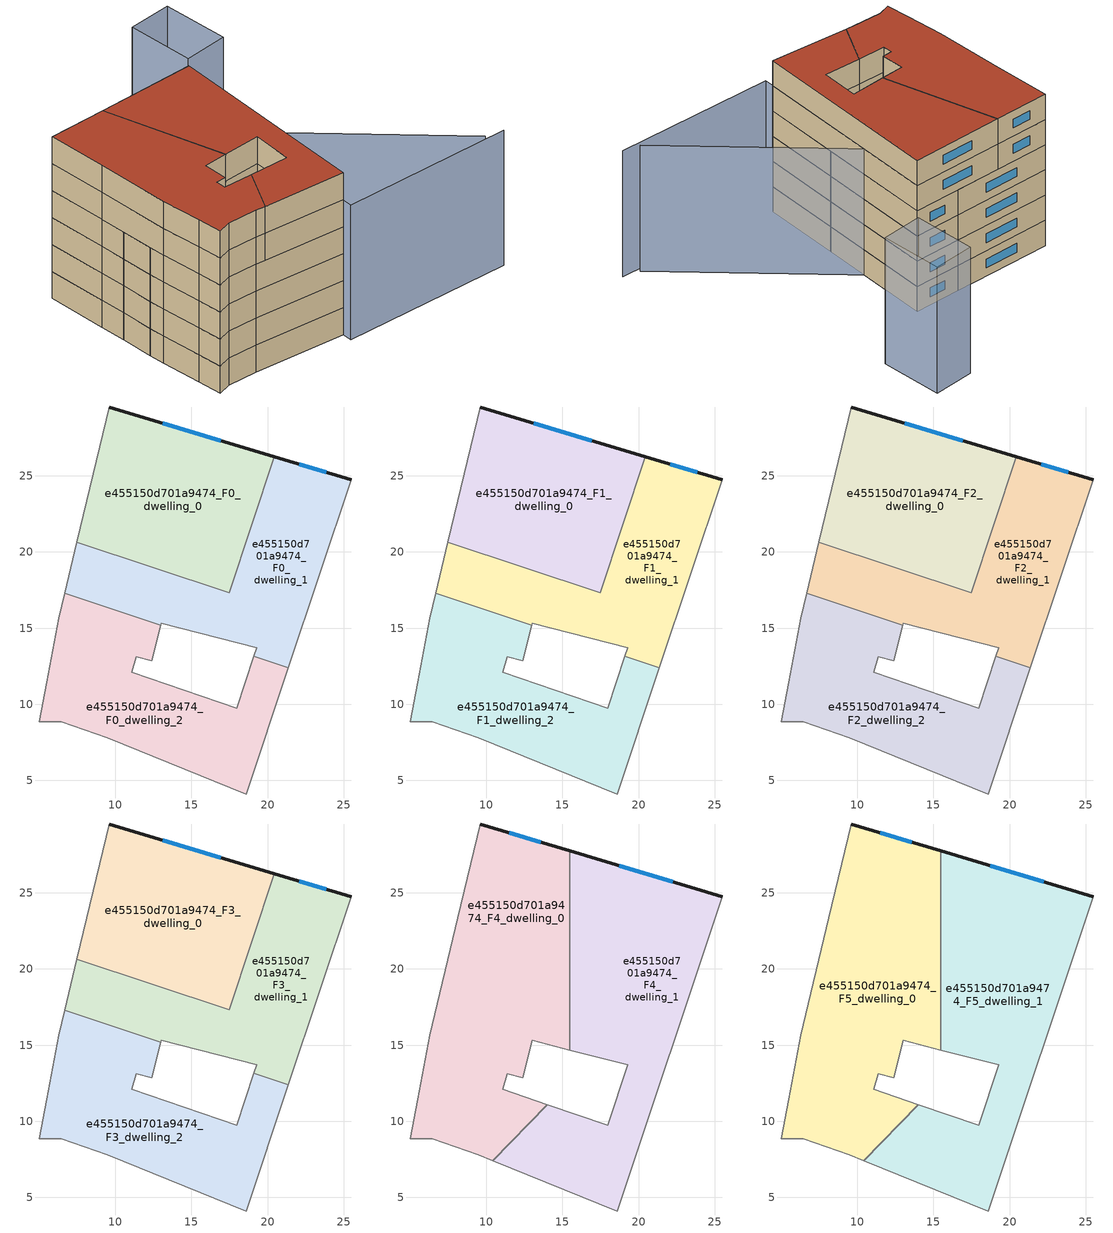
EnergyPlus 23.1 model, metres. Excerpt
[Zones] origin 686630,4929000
e455150d701a9474_F0_dwelling_0
 floor ground (EU_floor_Construction): 20.45,26.26 17.47,17.31 7.49,20.64 8.14,23.37 9.6,29.52 z0
 wall outside (EU_wall_Construction): 20.45,26.26 9.6,29.52 z0:3
 wall to e455150d701a9474_F0_dwelling_1 (EU_wall_Construction): 7.49,20.64 17.47,17.31 20.45,26.26 z0:3
 wall adiabatic (EU_wall_Construction): 9.6,29.52 8.14,23.37 7.49,20.64 z0:3
 window (EU_Window_Construction): 16.93,27.32 13.13,28.46 z0.98:2.02
e455150d701a9474_F0_dwelling_1
 floor ground (EU_floor_Construction): 25.48,24.75 21.37,12.39 19.11,13.15 19.29,13.7 13.01,15.32 12.98,15.19 6.68,17.29 7.49,20.64 17.47,17.31 20.45,26.26 z0
 wall outside (EU_wall_Construction): 25.48,24.75 20.45,26.26 z0:3
 wall adiabatic (EU_wall_Construction): 21.37,12.39 25.48,24.75 / 12.98,15.19 13.01,15.32 19.29,13.7 19.11,13.15 / 7.49,20.64 6.68,17.29 z0:3
 wall to e455150d701a9474_F0_dwelling_2 (EU_wall_Construction): 19.11,13.15 21.37,12.39 / 6.68,17.29 12.98,15.19 z0:3
 window (EU_Window_Construction): 23.85,25.24 22.09,25.76 z0.98:2.02
e455150d701a9474_F0_dwelling_2
 floor ground (EU_floor_Construction): 19.11,13.15 21.37,12.39 18.6,4.11 9.48,7.79 6.45,8.85 5.02,8.84 5.51,11.46 6.28,15.64 6.68,17.29 12.98,15.19 12.38,12.85 11.37,13.11 11.07,12.11 17.96,9.73 z0
 wall adiabatic (EU_wall_Construction): 19.11,13.15 17.96,9.73 11.07,12.11 11.37,13.11 12.38,12.85 12.98,15.19 / 6.68,17.29 6.28,15.64 5.51,11.46 5.02,8.84 6.45,8.85 9.48,7.79 18.6,4.11 21.37,12.39 z0:3
e455150d701a9474_F1_dwelling_0
 floor to e455150d701a9474_F0_dwelling_0 (EU_floor_Construction): 20.45,26.26 17.47,17.31 7.49,20.64 8.14,23.37 9.6,29.52 z3
 wall outside (EU_wall_Construction): 20.45,26.26 9.6,29.52 z3:6
 wall to e455150d701a9474_F1_dwelling_1 (EU_wall_Construction): 7.49,20.64 17.47,17.31 20.45,26.26 z3:6
 wall adiabatic (EU_wall_Construction): 9.6,29.52 8.14,23.37 7.49,20.64 z3:6
 window (EU_Window_Construction): 16.93,27.32 13.13,28.46 z3.98:5.02
e455150d701a9474_F1_dwelling_1
 floor to e455150d701a9474_F0_dwelling_1 (EU_floor_Construction): 25.48,24.75 21.37,12.39 19.11,13.15 19.29,13.7 13.01,15.32 12.98,15.19 6.68,17.29 7.49,20.64 17.47,17.31 20.45,26.26 z3
 wall outside (EU_wall_Construction): 25.48,24.75 20.45,26.26 z3:6
 wall adiabatic (EU_wall_Construction): 21.37,12.39 25.48,24.75 / 12.98,15.19 13.01,15.32 19.29,13.7 19.11,13.15 / 7.49,20.64 6.68,17.29 z3:6
 wall to e455150d701a9474_F1_dwelling_2 (EU_wall_Construction): 19.11,13.15 21.37,12.39 / 6.68,17.29 12.98,15.19 z3:6
 window (EU_Window_Construction): 23.85,25.24 22.09,25.76 z3.98:5.02
e455150d701a9474_F1_dwelling_2
 floor to e455150d701a9474_F0_dwelling_2 (EU_floor_Construction): 19.11,13.15 21.37,12.39 18.6,4.11 9.48,7.79 6.45,8.85 5.02,8.84 5.51,11.46 6.28,15.64 6.68,17.29 12.98,15.19 12.38,12.85 11.37,13.11 11.07,12.11 17.96,9.73 z3
 wall adiabatic (EU_wall_Construction): 19.11,13.15 17.96,9.73 11.07,12.11 11.37,13.11 12.38,12.85 12.98,15.19 / 6.68,17.29 6.28,15.64 5.51,11.46 5.02,8.84 6.45,8.85 9.48,7.79 18.6,4.11 21.37,12.39 z3:6
e455150d701a9474_F2_dwelling_0
 floor to e455150d701a9474_F1_dwelling_0 (EU_floor_Construction): 20.45,26.26 17.47,17.31 7.49,20.64 8.14,23.37 9.6,29.52 z6
 wall outside (EU_wall_Construction): 20.45,26.26 9.6,29.52 z6:9
 wall to e455150d701a9474_F2_dwelling_1 (EU_wall_Construction): 7.49,20.64 17.47,17.31 20.45,26.26 z6:9
 wall adiabatic (EU_wall_Construction): 9.6,29.52 8.14,23.37 7.49,20.64 z6:9
 window (EU_Window_Construction): 16.93,27.32 13.13,28.46 z6.98:8.02
e455150d701a9474_F2_dwelling_1
 floor to e455150d701a9474_F1_dwelling_1 (EU_floor_Construction): 25.48,24.75 21.37,12.39 19.11,13.15 19.29,13.7 13.01,15.32 12.98,15.19 6.68,17.29 7.49,20.64 17.47,17.31 20.45,26.26 z6
 wall outside (EU_wall_Construction): 25.48,24.75 20.45,26.26 z6:9
 wall adiabatic (EU_wall_Construction): 21.37,12.39 25.48,24.75 / 12.98,15.19 13.01,15.32 19.29,13.7 19.11,13.15 / 7.49,20.64 6.68,17.29 z6:9
 wall to e455150d701a9474_F2_dwelling_2 (EU_wall_Construction): 19.11,13.15 21.37,12.39 / 6.68,17.29 12.98,15.19 z6:9
 window (EU_Window_Construction): 23.85,25.24 22.09,25.76 z6.98:8.02
e455150d701a9474_F2_dwelling_2
 floor to e455150d701a9474_F1_dwelling_2 (EU_floor_Construction): 19.11,13.15 21.37,12.39 18.6,4.11 9.48,7.79 6.45,8.85 5.02,8.84 5.51,11.46 6.28,15.64 6.68,17.29 12.98,15.19 12.38,12.85 11.37,13.11 11.07,12.11 17.96,9.73 z6
 wall adiabatic (EU_wall_Construction): 19.11,13.15 17.96,9.73 11.07,12.11 11.37,13.11 12.38,12.85 12.98,15.19 / 6.68,17.29 6.28,15.64 5.51,11.46 5.02,8.84 6.45,8.85 9.48,7.79 18.6,4.11 21.37,12.39 z6:9
e455150d701a9474_F3_dwelling_0
 floor to e455150d701a9474_F2_dwelling_0 (EU_floor_Construction): 20.45,26.26 17.47,17.31 7.49,20.64 8.14,23.37 9.6,29.52 z9
 wall outside (EU_wall_Construction): 20.45,26.26 9.6,29.52 z9:12
 wall to e455150d701a9474_F3_dwelling_1 (EU_wall_Construction): 7.49,20.64 17.47,17.31 20.45,26.26 z9:12
 wall adiabatic (EU_wall_Construction): 9.6,29.52 8.14,23.37 7.49,20.64 z9:12
 window (EU_Window_Construction): 16.93,27.32 13.13,28.46 z9.98:11.02
e455150d701a9474_F3_dwelling_1
 floor to e455150d701a9474_F2_dwelling_1 (EU_floor_Construction): 25.48,24.75 21.37,12.39 19.11,13.15 19.29,13.7 13.01,15.32 12.98,15.19 6.68,17.29 7.49,20.64 17.47,17.31 20.45,26.26 z9
 wall outside (EU_wall_Construction): 25.48,24.75 20.45,26.26 z9:12
 wall adiabatic (EU_wall_Construction): 21.37,12.39 25.48,24.75 / 12.98,15.19 13.01,15.32 19.29,13.7 19.11,13.15 / 7.49,20.64 6.68,17.29 z9:12
 wall to e455150d701a9474_F3_dwelling_2 (EU_wall_Construction): 19.11,13.15 21.37,12.39 / 6.68,17.29 12.98,15.19 z9:12
 window (EU_Window_Construction): 23.85,25.24 22.09,25.76 z9.98:11.02
e455150d701a9474_F3_dwelling_2
 floor to e455150d701a9474_F2_dwelling_2 (EU_floor_Construction): 19.11,13.15 21.37,12.39 18.6,4.11 9.48,7.79 6.45,8.85 5.02,8.84 5.51,11.46 6.28,15.64 6.68,17.29 12.98,15.19 12.38,12.85 11.37,13.11 11.07,12.11 17.96,9.73 z9
 wall adiabatic (EU_wall_Construction): 19.11,13.15 17.96,9.73 11.07,12.11 11.37,13.11 12.38,12.85 12.98,15.19 / 6.68,17.29 6.28,15.64 5.51,11.46 5.02,8.84 6.45,8.85 9.48,7.79 18.6,4.11 21.37,12.39 z9:12
e455150d701a9474_F4_dwelling_0
 floor to e455150d701a9474_F3_dwelling_0 (EU_floor_Construction): 15.49,27.75 15.49,17.97 7.49,20.64 8.14,23.37 9.6,29.52 z12
 floor to e455150d701a9474_F3_dwelling_2 (EU_floor_Construction): 12.98,15.19 12.38,12.85 11.37,13.11 11.07,12.11 14.02,11.09 10.44,7.4 9.48,7.79 6.45,8.85 5.02,8.84 5.51,11.46 6.28,15.64 6.68,17.29 z12
 floor to e455150d701a9474_F3_dwelling_1 (EU_floor_Construction): 15.49,17.97 15.49,14.68 13.01,15.32 12.98,15.19 6.68,17.29 7.49,20.64 z12
 wall outside (EU_wall_Construction): 15.49,27.75 9.6,29.52 z12:15
 wall adiabatic (EU_wall_Construction): 9.6,29.52 8.14,23.37 6.28,15.64 5.51,11.46 5.02,8.84 6.45,8.85 9.48,7.79 10.44,7.4 / 14.02,11.09 11.07,12.11 11.37,13.11 12.38,12.85 13.01,15.32 15.49,14.68 z12:15
 wall to e455150d701a9474_F4_dwelling_1 (EU_wall_Construction): 15.49,14.68 15.49,27.75 / 10.44,7.4 14.02,11.09 z12:15
 window (EU_Window_Construction): 13.58,28.32 11.52,28.94 z12.98:14.02
e455150d701a9474_F4_dwelling_1
 floor to e455150d701a9474_F3_dwelling_1 (EU_floor_Construction): 25.48,24.75 21.37,12.39 19.11,13.15 19.29,13.7 15.49,14.68 15.49,17.97 17.47,17.31 20.45,26.26 z12
 floor to e455150d701a9474_F3_dwelling_0 (EU_floor_Construction): 20.45,26.26 17.47,17.31 15.49,17.97 15.49,27.75 z12
 floor to e455150d701a9474_F3_dwelling_2 (EU_floor_Construction): 21.37,12.39 18.6,4.11 10.44,7.4 14.02,11.09 17.96,9.73 19.11,13.15 z12
 wall outside (EU_wall_Construction): 25.48,24.75 15.49,27.75 z12:15
 wall adiabatic (EU_wall_Construction): 10.44,7.4 18.6,4.11 25.48,24.75 / 15.49,14.68 19.29,13.7 17.96,9.73 14.02,11.09 z12:15
 window (EU_Window_Construction): 22.23,25.72 18.74,26.77 z12.98:14.02
e455150d701a9474_F5_dwelling_0
 floor to e455150d701a9474_F4_dwelling_0 (EU_floor_Construction): 15.49,27.75 15.49,14.68 13.01,15.32 12.38,12.85 11.37,13.11 11.07,12.11 14.02,11.09 10.44,7.4 9.48,7.79 6.45,8.85 5.02,8.84 5.51,11.46 6.28,15.64 8.14,23.37 9.6,29.52 z15
 wall outside (EU_wall_Construction): 15.49,27.75 9.6,29.52 z15:18
 wall adiabatic (EU_wall_Construction): 9.6,29.52 8.14,23.37 6.28,15.64 5.51,11.46 5.02,8.84 6.45,8.85 9.48,7.79 10.44,7.4 / 14.02,11.09 11.07,12.11 11.37,13.11 12.38,12.85 13.01,15.32 15.49,14.68 z15:18
 wall to e455150d701a9474_F5_dwelling_1 (EU_wall_Construction): 15.49,14.68 15.49,27.75 / 10.44,7.4 14.02,11.09 z15:18
 window (EU_Window_Construction): 13.58,28.32 11.52,28.94 z15.98:17.02
 roof outside (EU_roof_Construction): 14.02,11.09 11.07,12.11 11.37,13.11 12.38,12.85 13.01,15.32 15.49,14.68 15.49,27.75 9.6,29.52 8.14,23.37 6.28,15.64 5.51,11.46 5.02,8.84 6.45,8.85 9.48,7.79 10.44,7.4 z18
e455150d701a9474_F5_dwelling_1
 floor to e455150d701a9474_F4_dwelling_1 (EU_floor_Construction): 25.48,24.75 18.6,4.11 10.44,7.4 14.02,11.09 17.96,9.73 19.29,13.7 15.49,14.68 15.49,27.75 z15
 wall outside (EU_wall_Construction): 25.48,24.75 15.49,27.75 z15:18
 wall adiabatic (EU_wall_Construction): 10.44,7.4 18.6,4.11 25.48,24.75 / 15.49,14.68 19.29,13.7 17.96,9.73 14.02,11.09 z15:18
 window (EU_Window_Construction): 22.23,25.72 18.74,26.77 z15.98:17.02
 roof outside (EU_roof_Construction): 18.6,4.11 25.48,24.75 15.49,27.75 15.49,14.68 19.29,13.7 17.96,9.73 14.02,11.09 10.44,7.4 z18
shading: 20.87,20.77 33.77,-1.65 / 35.43,-2.62 18.27,3.1 / 18.27,3.1 25.51,24.82 / 36,33.49 34.47,26.61 / 34.47,26.61 30,27.6 / 30,27.6 31.53,34.48 / 31.53,34.48 36,33.49 z0:15
[Building]
EU S2 Campaign: North Axis=0; Terrain=City; Solar Distribution=FullExterior
[Site:Location]
Bologna: Latitude=44.5; Longitude=11.25; Time Zone=1; Elevation=37
[SizingPeriod:WeatherFileDays]
AnnualSizingPeriod: Begin Month=1; Begin Day of Month=1; End Month=12; End Day of Month=31; Day of Week for Start Day=Monday; Use Weather File Daylight Saving Period=No; Use Weather File Rain and Snow Indicators=No
[MATERIAL]
EU_InternalMass_Material: Roughness=MediumRough; Thickness=0.1; Conductivity=1; Density=1800; Specific Heat=900; Thermal Absorptance=0.9; Solar Absorptance=0.7; Visible Absorptance=0.7
[MATERIAL:NOMASS] Roughness=MediumRough; Thermal Absorptance=0.9; Solar Absorptance=0.7; Visible Absorptance=0.7
Name | Thermal Resistance
EU_wall_NoMass | 0.905828
EU_roof_NoMass | 0.37593
EU_floor_NoMass | 0.67114
[WINDOWMATERIAL:SIMPLEGLAZINGSYSTEM]
EU_Window_SimpleGlazing: UFactor=4.52486; Solar Heat Gain Coefficient=0.85; Visible Transmittance=0.85
[CONSTRUCTION]
EU_wall_Construction: EU_wall_NoMass
EU_roof_Construction: EU_roof_NoMass
EU_floor_Construction: EU_floor_NoMass
EU_InternalMass_Construction: EU_InternalMass_Material
EU_Window_Construction: EU_Window_SimpleGlazing
[ZONE] Type=1; Multiplier=1; Ceiling Height=autocalculate; Floor Area=autocalculate; Part of Total Floor Area=Yes
Name | Volume
e455150d701a9474_F0_dwelling_0; e455150d701a9474_F1_dwelling_0; e455150d701a9474_F2_dwelling_0; e455150d701a9474_F3_dwelling_0 | 303.66
e455150d701a9474_F4_dwelling_0; e455150d701a9474_F5_dwelling_0; e455150d701a9474_F4_dwelling_1; e455150d701a9474_F5_dwelling_1 | 455.52
e455150d701a9474_F0_dwelling_1; e455150d701a9474_F1_dwelling_1; e455150d701a9474_F2_dwelling_1; e455150d701a9474_F3_dwelling_1 | 303.677
e455150d701a9474_F0_dwelling_2; e455150d701a9474_F1_dwelling_2; e455150d701a9474_F2_dwelling_2; e455150d701a9474_F3_dwelling_2 | 303.672
[INTERNALMASS] Construction=EU_InternalMass_Construction
Name | Zone or ZoneList | Surface Area
e455150d701a9474_F0_dwelling_0_EU_InternalMass | e455150d701a9474_F0_dwelling_0 | 101.22
e455150d701a9474_F0_dwelling_1_EU_InternalMass | e455150d701a9474_F0_dwelling_1 | 101.224
e455150d701a9474_F0_dwelling_2_EU_InternalMass | e455150d701a9474_F0_dwelling_2 | 101.223
e455150d701a9474_F1_dwelling_0_EU_InternalMass | e455150d701a9474_F1_dwelling_0 | 101.22
e455150d701a9474_F1_dwelling_1_EU_InternalMass | e455150d701a9474_F1_dwelling_1 | 101.224
e455150d701a9474_F1_dwelling_2_EU_InternalMass | e455150d701a9474_F1_dwelling_2 | 101.223
e455150d701a9474_F2_dwelling_0_EU_InternalMass | e455150d701a9474_F2_dwelling_0 | 101.22
e455150d701a9474_F2_dwelling_1_EU_InternalMass | e455150d701a9474_F2_dwelling_1 | 101.224
e455150d701a9474_F2_dwelling_2_EU_InternalMass | e455150d701a9474_F2_dwelling_2 | 101.223
e455150d701a9474_F3_dwelling_0_EU_InternalMass | e455150d701a9474_F3_dwelling_0 | 101.22
e455150d701a9474_F3_dwelling_1_EU_InternalMass | e455150d701a9474_F3_dwelling_1 | 101.224
e455150d701a9474_F3_dwelling_2_EU_InternalMass | e455150d701a9474_F3_dwelling_2 | 101.223
e455150d701a9474_F4_dwelling_0_EU_InternalMass | e455150d701a9474_F4_dwelling_0 | 151.84
e455150d701a9474_F4_dwelling_1_EU_InternalMass | e455150d701a9474_F4_dwelling_1 | 151.84
e455150d701a9474_F5_dwelling_0_EU_InternalMass | e455150d701a9474_F5_dwelling_0 | 151.84
e455150d701a9474_F5_dwelling_1_EU_InternalMass | e455150d701a9474_F5_dwelling_1 | 151.84
[OTHEREQUIPMENT] Fuel Type=Electricity; Design Level Calculation Method=Watts/Area; Power per Zone Floor Area=1; Fraction Latent=0; Fraction Radiant=0; Fraction Lost=0; Carbon Dioxide Generation Rate=0; EndUse Subcategory=EU_Step8_InternalGains
Name | Zone or ZoneList or Space or SpaceList | Schedule
EU_Step8_InternalGain_e455150d701a9474_F0_dwelling_0_f000 | e455150d701a9474_F0_dwelling_0 | EU_Step8_GainSchedule_e455150d701a9474_F0_dwelling_0_f000
EU_Step8_InternalGain_e455150d701a9474_F0_dwelling_1_f000 | e455150d701a9474_F0_dwelling_1 | EU_Step8_GainSchedule_e455150d701a9474_F0_dwelling_1_f000
EU_Step8_InternalGain_e455150d701a9474_F0_dwelling_2_f000 | e455150d701a9474_F0_dwelling_2 | EU_Step8_GainSchedule_e455150d701a9474_F0_dwelling_2_f000
EU_Step8_InternalGain_e455150d701a9474_F1_dwelling_0_f000 | e455150d701a9474_F1_dwelling_0 | EU_Step8_GainSchedule_e455150d701a9474_F1_dwelling_0_f000
EU_Step8_InternalGain_e455150d701a9474_F1_dwelling_1_f000 | e455150d701a9474_F1_dwelling_1 | EU_Step8_GainSchedule_e455150d701a9474_F1_dwelling_1_f000
EU_Step8_InternalGain_e455150d701a9474_F1_dwelling_2_f000 | e455150d701a9474_F1_dwelling_2 | EU_Step8_GainSchedule_e455150d701a9474_F1_dwelling_2_f000
EU_Step8_InternalGain_e455150d701a9474_F2_dwelling_0_f000 | e455150d701a9474_F2_dwelling_0 | EU_Step8_GainSchedule_e455150d701a9474_F2_dwelling_0_f000
EU_Step8_InternalGain_e455150d701a9474_F2_dwelling_1_f000 | e455150d701a9474_F2_dwelling_1 | EU_Step8_GainSchedule_e455150d701a9474_F2_dwelling_1_f000
EU_Step8_InternalGain_e455150d701a9474_F2_dwelling_2_f000 | e455150d701a9474_F2_dwelling_2 | EU_Step8_GainSchedule_e455150d701a9474_F2_dwelling_2_f000
EU_Step8_InternalGain_e455150d701a9474_F3_dwelling_0_f000 | e455150d701a9474_F3_dwelling_0 | EU_Step8_GainSchedule_e455150d701a9474_F3_dwelling_0_f000
EU_Step8_InternalGain_e455150d701a9474_F3_dwelling_1_f000 | e455150d701a9474_F3_dwelling_1 | EU_Step8_GainSchedule_e455150d701a9474_F3_dwelling_1_f000
EU_Step8_InternalGain_e455150d701a9474_F3_dwelling_2_f000 | e455150d701a9474_F3_dwelling_2 | EU_Step8_GainSchedule_e455150d701a9474_F3_dwelling_2_f000
EU_Step8_InternalGain_e455150d701a9474_F4_dwelling_0_f000 | e455150d701a9474_F4_dwelling_0 | EU_Step8_GainSchedule_e455150d701a9474_F4_dwelling_0_f000
EU_Step8_InternalGain_e455150d701a9474_F4_dwelling_1_f000 | e455150d701a9474_F4_dwelling_1 | EU_Step8_GainSchedule_e455150d701a9474_F4_dwelling_1_f000
EU_Step8_InternalGain_e455150d701a9474_F5_dwelling_0_f000 | e455150d701a9474_F5_dwelling_0 | EU_Step8_GainSchedule_e455150d701a9474_F5_dwelling_0_f000
EU_Step8_InternalGain_e455150d701a9474_F5_dwelling_1_f000 | e455150d701a9474_F5_dwelling_1 | EU_Step8_GainSchedule_e455150d701a9474_F5_dwelling_1_f000
[ZONEVENTILATION:DESIGNFLOWRATE] Schedule=EU_AlwaysOn; Design Flow Rate Calculation Method=AirChanges/Hour; Air Changes per Hour=0.73129; Ventilation Type=Natural; Fan Pressure Rise=0; Fan Total Efficiency=1; Constant Term Coefficient=1; Temperature Term Coefficient=0; Velocity Term Coefficient=0; Velocity Squared Term Coefficient=0; Minimum Indoor Temperature=-100; Maximum Indoor Temperature=100; Delta Temperature=-100; Minimum Outdoor Temperature=-100; Maximum Outdoor Temperature=100; Maximum Wind Speed=40
Name | Zone or ZoneList or Space or SpaceList
EU_ConstantAir_e455150d701a9474_F0_dwelling_0 | e455150d701a9474_F0_dwelling_0
EU_ConstantAir_e455150d701a9474_F0_dwelling_1 | e455150d701a9474_F0_dwelling_1
EU_ConstantAir_e455150d701a9474_F0_dwelling_2 | e455150d701a9474_F0_dwelling_2
EU_ConstantAir_e455150d701a9474_F1_dwelling_0 | e455150d701a9474_F1_dwelling_0
EU_ConstantAir_e455150d701a9474_F1_dwelling_1 | e455150d701a9474_F1_dwelling_1
EU_ConstantAir_e455150d701a9474_F1_dwelling_2 | e455150d701a9474_F1_dwelling_2
EU_ConstantAir_e455150d701a9474_F2_dwelling_0 | e455150d701a9474_F2_dwelling_0
EU_ConstantAir_e455150d701a9474_F2_dwelling_1 | e455150d701a9474_F2_dwelling_1
EU_ConstantAir_e455150d701a9474_F2_dwelling_2 | e455150d701a9474_F2_dwelling_2
EU_ConstantAir_e455150d701a9474_F3_dwelling_0 | e455150d701a9474_F3_dwelling_0
EU_ConstantAir_e455150d701a9474_F3_dwelling_1 | e455150d701a9474_F3_dwelling_1
EU_ConstantAir_e455150d701a9474_F3_dwelling_2 | e455150d701a9474_F3_dwelling_2
EU_ConstantAir_e455150d701a9474_F4_dwelling_0 | e455150d701a9474_F4_dwelling_0
EU_ConstantAir_e455150d701a9474_F4_dwelling_1 | e455150d701a9474_F4_dwelling_1
EU_ConstantAir_e455150d701a9474_F5_dwelling_0 | e455150d701a9474_F5_dwelling_0
EU_ConstantAir_e455150d701a9474_F5_dwelling_1 | e455150d701a9474_F5_dwelling_1
[HVACTEMPLATE:THERMOSTAT] Constant Heating Setpoint=20; Constant Cooling Setpoint=50
EU_HeatOnly_e455150d701a9474_F0_dwelling_0; EU_HeatOnly_e455150d701a9474_F0_dwelling_1; EU_HeatOnly_e455150d701a9474_F0_dwelling_2; EU_HeatOnly_e455150d701a9474_F1_dwelling_0; EU_HeatOnly_e455150d701a9474_F1_dwelling_1; EU_HeatOnly_e455150d701a9474_F1_dwelling_2; EU_HeatOnly_e455150d701a9474_F2_dwelling_0; EU_HeatOnly_e455150d701a9474_F2_dwelling_1; EU_HeatOnly_e455150d701a9474_F2_dwelling_2; EU_HeatOnly_e455150d701a9474_F3_dwelling_0; EU_HeatOnly_e455150d701a9474_F3_dwelling_1; EU_HeatOnly_e455150d701a9474_F3_dwelling_2; EU_HeatOnly_e455150d701a9474_F4_dwelling_0; EU_HeatOnly_e455150d701a9474_F4_dwelling_1; EU_HeatOnly_e455150d701a9474_F5_dwelling_0; EU_HeatOnly_e455150d701a9474_F5_dwelling_1
[HVACTEMPLATE:ZONE:IDEALLOADSAIRSYSTEM] System Availability Schedule=EU_AlwaysOn; Maximum Heating Supply Air Temperature=50; Minimum Cooling Supply Air Temperature=13; Maximum Heating Supply Air Humidity Ratio=0.0156; Minimum Cooling Supply Air Humidity Ratio=0.0077; Heating Limit=NoLimit; Cooling Limit=NoLimit; Heating Availability Schedule=EU_AlwaysOn; Cooling Availability Schedule=EU_CoolingOff; Dehumidification Control Type=ConstantSensibleHeatRatio; Cooling Sensible Heat Ratio=0.7; Dehumidification Setpoint=60; Humidification Control Type=None; Humidification Setpoint=30; Outdoor Air Method=None; Outdoor Air Flow Rate per Person=0.00944; Outdoor Air Flow Rate per Zone Floor Area=0; Outdoor Air Flow Rate per Zone=0; Demand Controlled Ventilation Type=None; Outdoor Air Economizer Type=NoEconomizer; Heat Recovery Type=None; Sensible Heat Recovery Effectiveness=0.7; Latent Heat Recovery Effectiveness=0.65
Name | Template Thermostat
e455150d701a9474_F0_dwelling_0 | EU_HeatOnly_e455150d701a9474_F0_dwelling_0
e455150d701a9474_F0_dwelling_1 | EU_HeatOnly_e455150d701a9474_F0_dwelling_1
e455150d701a9474_F0_dwelling_2 | EU_HeatOnly_e455150d701a9474_F0_dwelling_2
e455150d701a9474_F1_dwelling_0 | EU_HeatOnly_e455150d701a9474_F1_dwelling_0
e455150d701a9474_F1_dwelling_1 | EU_HeatOnly_e455150d701a9474_F1_dwelling_1
e455150d701a9474_F1_dwelling_2 | EU_HeatOnly_e455150d701a9474_F1_dwelling_2
e455150d701a9474_F2_dwelling_0 | EU_HeatOnly_e455150d701a9474_F2_dwelling_0
e455150d701a9474_F2_dwelling_1 | EU_HeatOnly_e455150d701a9474_F2_dwelling_1
e455150d701a9474_F2_dwelling_2 | EU_HeatOnly_e455150d701a9474_F2_dwelling_2
e455150d701a9474_F3_dwelling_0 | EU_HeatOnly_e455150d701a9474_F3_dwelling_0
e455150d701a9474_F3_dwelling_1 | EU_HeatOnly_e455150d701a9474_F3_dwelling_1
e455150d701a9474_F3_dwelling_2 | EU_HeatOnly_e455150d701a9474_F3_dwelling_2
e455150d701a9474_F4_dwelling_0 | EU_HeatOnly_e455150d701a9474_F4_dwelling_0
e455150d701a9474_F4_dwelling_1 | EU_HeatOnly_e455150d701a9474_F4_dwelling_1
e455150d701a9474_F5_dwelling_0 | EU_HeatOnly_e455150d701a9474_F5_dwelling_0
e455150d701a9474_F5_dwelling_1 | EU_HeatOnly_e455150d701a9474_F5_dwelling_1
[SIZING:ZONE] Zone Cooling Design Supply Air Temperature Input Method=SupplyAirTemperature; Zone Cooling Design Supply Air Temperature=13; Zone Heating Design Supply Air Temperature Input Method=SupplyAirTemperature; Zone Heating Design Supply Air Temperature=50; Zone Cooling Design Supply Air Humidity Ratio=0.008; Zone Heating Design Supply Air Humidity Ratio=0.008; Cooling Design Air Flow Method=DesignDay; Cooling Design Air Flow Rate=0; Cooling Minimum Air Flow per Zone Floor Area=0.000762; Cooling Minimum Air Flow=0; Cooling Minimum Air Flow Fraction=0.2; Heating Design Air Flow Method=DesignDay; Heating Design Air Flow Rate=0; Heating Maximum Air Flow per Zone Floor Area=0.002032; Heating Maximum Air Flow=0.141576; Heating Maximum Air Flow Fraction=0.3; Account for Dedicated Outdoor Air System=No; Dedicated Outdoor Air System Control Strategy=NeutralSupplyAir; Dedicated Outdoor Air Low Setpoint Temperature for Design=autosize; Dedicated Outdoor Air High Setpoint Temperature for Design=autosize; Zone Load Sizing Method=Sensible Load Only No Latent Load; Zone Latent Cooling Design Supply Air Humidity Ratio Input Method=HumidityRatioDifference; Zone Cooling Design Supply Air Humidity Ratio Difference=0.005; Zone Latent Heating Design Supply Air Humidity Ratio Input Method=HumidityRatioDifference; Zone Humidification Design Supply Air Humidity Ratio Difference=0.005
e455150d701a9474_F0_dwelling_0; e455150d701a9474_F0_dwelling_1; e455150d701a9474_F0_dwelling_2; e455150d701a9474_F1_dwelling_0; e455150d701a9474_F1_dwelling_1; e455150d701a9474_F1_dwelling_2; e455150d701a9474_F2_dwelling_0; e455150d701a9474_F2_dwelling_1; e455150d701a9474_F2_dwelling_2; e455150d701a9474_F3_dwelling_0; e455150d701a9474_F3_dwelling_1; e455150d701a9474_F3_dwelling_2; e455150d701a9474_F4_dwelling_0; e455150d701a9474_F4_dwelling_1; e455150d701a9474_F5_dwelling_0; e455150d701a9474_F5_dwelling_1
[SCHEDULE:CONSTANT]
Name | Hourly Value
EU_AlwaysOn | 1
EU_CoolingOff | 0
[SCHEDULE:FILE] Column Number=1; Rows to Skip at Top=0; Number of Hours of Data=8760; Column Separator=Comma; Interpolate to Timestep=No; Minutes per Item=60; Adjust Schedule for Daylight Savings=Yes
Name | File
EU_Step8_GainSchedule_e455150d701a9474_F0_dwelling_0_f000 | ../../schedules/e455150d701a9474/e455150d701a9474_F0_dwelling_0_f000_gain.csv
EU_Step8_GainSchedule_e455150d701a9474_F0_dwelling_1_f000 | ../../schedules/e455150d701a9474/e455150d701a9474_F0_dwelling_1_f000_gain.csv
EU_Step8_GainSchedule_e455150d701a9474_F0_dwelling_2_f000 | ../../schedules/e455150d701a9474/e455150d701a9474_F0_dwelling_2_f000_gain.csv
EU_Step8_GainSchedule_e455150d701a9474_F1_dwelling_0_f000 | ../../schedules/e455150d701a9474/e455150d701a9474_F1_dwelling_0_f000_gain.csv
EU_Step8_GainSchedule_e455150d701a9474_F1_dwelling_1_f000 | ../../schedules/e455150d701a9474/e455150d701a9474_F1_dwelling_1_f000_gain.csv
EU_Step8_GainSchedule_e455150d701a9474_F1_dwelling_2_f000 | ../../schedules/e455150d701a9474/e455150d701a9474_F1_dwelling_2_f000_gain.csv
EU_Step8_GainSchedule_e455150d701a9474_F2_dwelling_0_f000 | ../../schedules/e455150d701a9474/e455150d701a9474_F2_dwelling_0_f000_gain.csv
EU_Step8_GainSchedule_e455150d701a9474_F2_dwelling_1_f000 | ../../schedules/e455150d701a9474/e455150d701a9474_F2_dwelling_1_f000_gain.csv
EU_Step8_GainSchedule_e455150d701a9474_F2_dwelling_2_f000 | ../../schedules/e455150d701a9474/e455150d701a9474_F2_dwelling_2_f000_gain.csv
EU_Step8_GainSchedule_e455150d701a9474_F3_dwelling_0_f000 | ../../schedules/e455150d701a9474/e455150d701a9474_F3_dwelling_0_f000_gain.csv
EU_Step8_GainSchedule_e455150d701a9474_F3_dwelling_1_f000 | ../../schedules/e455150d701a9474/e455150d701a9474_F3_dwelling_1_f000_gain.csv
EU_Step8_GainSchedule_e455150d701a9474_F3_dwelling_2_f000 | ../../schedules/e455150d701a9474/e455150d701a9474_F3_dwelling_2_f000_gain.csv
EU_Step8_GainSchedule_e455150d701a9474_F4_dwelling_0_f000 | ../../schedules/e455150d701a9474/e455150d701a9474_F4_dwelling_0_f000_gain.csv
EU_Step8_GainSchedule_e455150d701a9474_F4_dwelling_1_f000 | ../../schedules/e455150d701a9474/e455150d701a9474_F4_dwelling_1_f000_gain.csv
EU_Step8_GainSchedule_e455150d701a9474_F5_dwelling_0_f000 | ../../schedules/e455150d701a9474/e455150d701a9474_F5_dwelling_0_f000_gain.csv
EU_Step8_GainSchedule_e455150d701a9474_F5_dwelling_1_f000 | ../../schedules/e455150d701a9474/e455150d701a9474_F5_dwelling_1_f000_gain.csv
